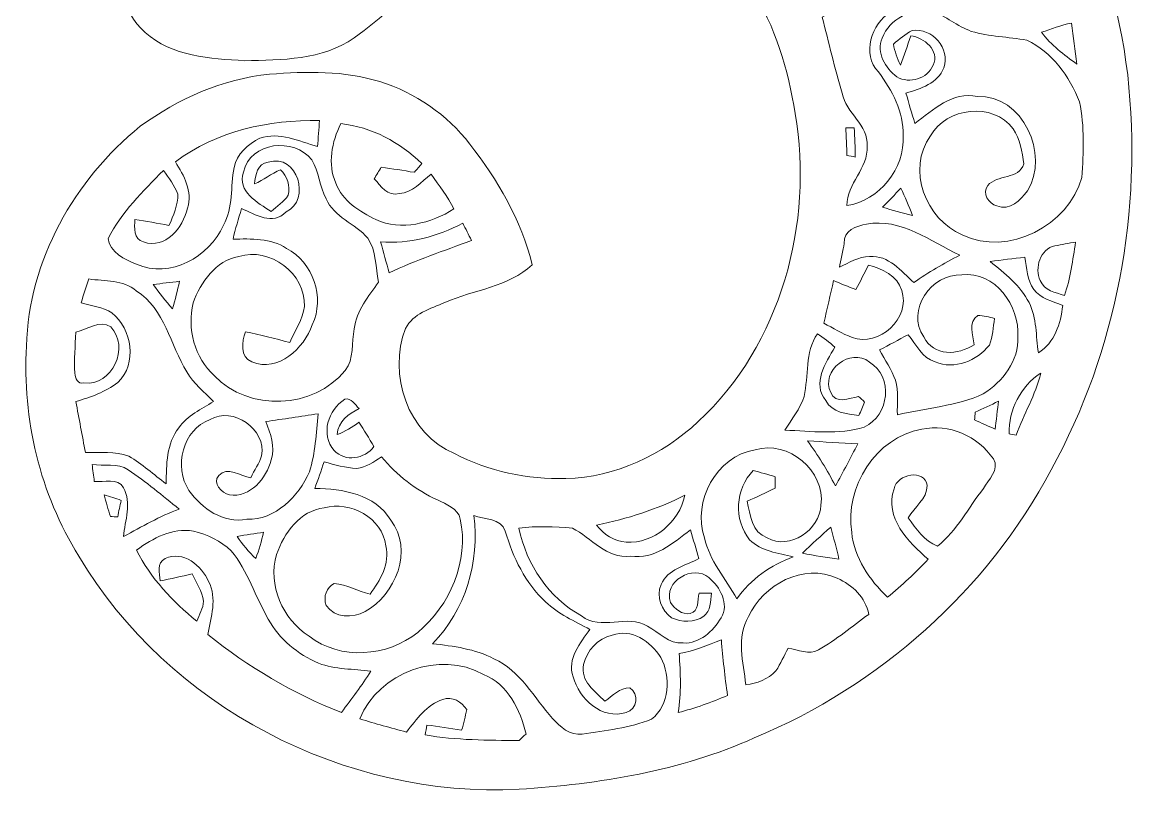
# Model space of a CAD drawing. Header units: centimetres. Extents: x -16.2 to 16.3, y -12.2 to 12.2.
# Drawn here: x 1.27 to 16.31, y -12.23 to -1.81 of the extents above; entities that cross this region are included whole.
import ezdxf

# ---------------------------------------------------------------- set-up
doc = ezdxf.new("R2010")
doc.units = ezdxf.units.CM
doc.header["$MEASUREMENT"] = 0
doc.layers.add('Layer 1', color=7, linetype='Continuous')

msp = doc.modelspace()

# ---------------------------------------------------------------- linework, layer by layer
at = {"layer": 'Layer 1', "color": 251, "lineweight": 9}
for points, knots in [([(3.9677, 11.86917), (4.41433, 12.0826), (4.92126, 12.06567), (5.40281, 12.03392), (5.40281, 12.03392), (6.26712, 11.90586), (6.99913, 11.39186), (7.76219, 11.00592), (7.76219, 11.00592), (8.17741, 10.79919), (8.59263, 10.56495), (9.06253, 10.51274), (9.06253, 10.51274), (9.5222, 10.47675), (9.99245, 10.47252), (10.44506, 10.57659), (10.44506, 10.57659), (10.93437, 10.68278), (11.43531, 10.79531), (11.86817, 11.05954), (11.86817, 11.05954), (12.22906, 11.26027), (12.5127, 11.56613), (12.81926, 11.83671), (12.81926, 11.83671), (12.96143, 11.9563), (13.20238, 11.90233), (13.27117, 11.72347), (13.27117, 11.72347), (13.59184, 11.23981), (13.75976, 10.66337), (13.82573, 10.09082), (13.82573, 10.09082), (13.90405, 9.53166), (13.78622, 8.94111), (13.47049, 8.47086), (13.47049, 8.47086), (13.04892, 7.82422), (12.40757, 7.34938), (11.72212, 7.01142), (11.72212, 7.01142), (11.03808, 6.69603), (10.29019, 6.52917), (9.54019, 6.48225), (9.54019, 6.48225), (8.6593, 6.42722), (7.79782, 6.64277), (6.93175, 6.75953), (6.93175, 6.75953), (6.68375, 5.53998), (6.51441, 4.29537), (6.58885, 3.0483), (6.58885, 3.0483), (7.2048, 3.14249), (7.79253, 3.35981), (8.38908, 3.5309), (8.38908, 3.5309), (9.42166, 3.78455), (10.53079, 3.83923), (11.5542, 3.51538), (11.5542, 3.51538), (12.32855, 3.29842), (13.01858, 2.85533), (13.62888, 2.34169), (13.62888, 2.34169), (15.03858, 1.11861), (15.88772, -0.68021), (16.10856, -2.51818), (16.10856, -2.51818), (16.30894, -4.3304), (15.9678, -6.21741), (15.08092, -7.81655), (15.08092, -7.81655), (14.22684, -9.43474), (12.78045, -10.71497), (11.09523, -11.417), (11.09523, -11.417), (10.10321, -11.85973), (9.01631, -12.03718), (7.93893, -12.10456), (7.93893, -12.10456), (5.60107, -12.2305), (3.22546, -10.99825), (2.03095, -8.97577), (2.03095, -8.97577), (1.50567, -8.14181), (1.27213, -7.13851), (1.3261, -6.15743), (1.3261, -6.15743), (1.35609, -5.00914), (1.97063, -3.92541), (2.85257, -3.20892), (2.85257, -3.20892), (3.36234, -2.84062), (3.95853, -2.56933), (4.59035, -2.51077), (4.59035, -2.51077), (5.0832, -2.46985), (5.59296, -2.46103), (6.07062, -2.60919), (6.07062, -2.60919), (6.54511, -2.75771), (6.97444, -3.05158), (7.27677, -3.44704), (7.27677, -3.44704), (7.65424, -3.92541), (7.96786, -4.47045), (8.11567, -5.06629), (8.11567, -5.06629), (7.79394, -5.36615), (7.33462, -5.40178), (6.94304, -5.57112), (6.94304, -5.57112), (6.75254, -5.65825), (6.51336, -5.71928), (6.41564, -5.92248), (6.41564, -5.92248), (6.17328, -6.52856), (6.44351, -7.34524), (7.07286, -7.59853), (7.07286, -7.59853), (7.52865, -7.84653), (8.05358, -7.94249), (8.56863, -7.9372), (8.56863, -7.9372), (9.23079, -7.91744), (9.86369, -7.61934), (10.34452, -7.17202), (10.34452, -7.17202), (11.45401, -6.13874), (11.89921, -4.51102), (11.64451, -3.0357), (11.64451, -3.0357), (11.55455, -2.44692), (11.37463, -1.86589), (11.05855, -1.35789), (11.05855, -1.35789), (10.69377, -0.76734), (10.06301, -0.35212), (9.37685, -0.2477), (9.37685, -0.2477), (8.87379, -0.16974), (8.3358, -0.14434), (7.85709, -0.34471), (7.85709, -0.34471), (7.04535, -0.76734), (6.45938, -1.49301), (5.7249, -2.02217), (5.7249, -2.02217), (5.29557, -2.31956), (4.75404, -2.31921), (4.25345, -2.32909), (4.25345, -2.32909), (3.79378, -2.29804), (3.27979, -2.27441), (2.91889, -1.94774), (2.91889, -1.94774), (2.58764, -1.66481), (2.56082, -1.19667), (2.52837, -0.79415), (2.52837, -0.79415), (2.50191, 1.93423), (2.51355, 4.66438), (2.6716, 7.38889), (2.6716, 7.38889), (2.75944, 8.53789), (2.80989, 9.70523), (3.14644, 10.81577), (3.14644, 10.81577), (3.25932, 11.25604), (3.53026, 11.69525), (3.9677, 11.86917), (3.9677, 11.86917), (3.9677, 11.86917), (3.9677, 11.86917), (3.9677, 11.86917)], [0, 0, 0, 0, 0.02222222, 0.02222222, 0.02222222, 0.02222222, 0.04444444, 0.04444444, 0.04444444, 0.04444444, 0.06666667, 0.06666667, 0.06666667, 0.06666667, 0.08888889, 0.08888889, 0.08888889, 0.08888889, 0.11111111, 0.11111111, 0.11111111, 0.11111111, 0.13333333, 0.13333333, 0.13333333, 0.13333333, 0.15555556, 0.15555556, 0.15555556, 0.15555556, 0.17777778, 0.17777778, 0.17777778, 0.17777778, 0.2, 0.2, 0.2, 0.2, 0.22222222, 0.22222222, 0.22222222, 0.22222222, 0.24444444, 0.24444444, 0.24444444, 0.24444444, 0.26666667, 0.26666667, 0.26666667, 0.26666667, 0.28888889, 0.28888889, 0.28888889, 0.28888889, 0.31111111, 0.31111111, 0.31111111, 0.31111111, 0.33333333, 0.33333333, 0.33333333, 0.33333333, 0.35555556, 0.35555556, 0.35555556, 0.35555556, 0.37777778, 0.37777778, 0.37777778, 0.37777778, 0.4, 0.4, 0.4, 0.4, 0.42222222, 0.42222222, 0.42222222, 0.42222222, 0.44444444, 0.44444444, 0.44444444, 0.44444444, 0.46666667, 0.46666667, 0.46666667, 0.46666667, 0.48888889, 0.48888889, 0.48888889, 0.48888889, 0.51111111, 0.51111111, 0.51111111, 0.51111111, 0.53333333, 0.53333333, 0.53333333, 0.53333333, 0.55555556, 0.55555556, 0.55555556, 0.55555556, 0.57777778, 0.57777778, 0.57777778, 0.57777778, 0.6, 0.6, 0.6, 0.6, 0.62222222, 0.62222222, 0.62222222, 0.62222222, 0.64444444, 0.64444444, 0.64444444, 0.64444444, 0.66666667, 0.66666667, 0.66666667, 0.66666667, 0.68888889, 0.68888889, 0.68888889, 0.68888889, 0.71111111, 0.71111111, 0.71111111, 0.71111111, 0.73333333, 0.73333333, 0.73333333, 0.73333333, 0.75555556, 0.75555556, 0.75555556, 0.75555556, 0.77777778, 0.77777778, 0.77777778, 0.77777778, 0.8, 0.8, 0.8, 0.8, 0.82222222, 0.82222222, 0.82222222, 0.82222222, 0.84444444, 0.84444444, 0.84444444, 0.84444444, 0.86666667, 0.86666667, 0.86666667, 0.86666667, 0.88888889, 0.88888889, 0.88888889, 0.88888889, 0.91111111, 0.91111111, 0.91111111, 0.91111111, 0.93333333, 0.93333333, 0.93333333, 0.93333333, 0.95555556, 0.95555556, 0.95555556, 0.95555556, 1, 1, 1, 1]), ([(11.42649, -0.59871), (11.41168, -0.74512), (11.51045, -0.85906), (11.57678, -0.97689), (11.57678, -0.97689), (11.70942, -1.17833), (11.8089, -1.40375), (11.97083, -1.58579), (11.97083, -1.58579), (12.12887, -1.48595), (12.33807, -1.41469), (12.40686, -1.22313), (12.40686, -1.22313), (12.47636, -1.03933), (12.34689, -0.85942), (12.27245, -0.70314), (12.27245, -0.70314), (12.15286, -0.74582), (12.03962, -0.81073), (11.91227, -0.8259), (11.91227, -0.8259), (11.83183, -0.76875), (11.77892, -0.61671), (11.87593, -0.55356), (11.87593, -0.55356), (11.97647, -0.45372), (12.14651, -0.4696), (12.25693, -0.54686), (12.25693, -0.54686), (12.49753, -0.70208), (12.64922, -1.01146), (12.54409, -1.29474), (12.54409, -1.29474), (12.46084, -1.52899), (12.21742, -1.64117), (12.00928, -1.74277), (12.00928, -1.74277), (12.09465, -2.08426), (12.1772, -2.42716), (12.27633, -2.76512), (12.27633, -2.76512), (12.32678, -3.03041), (12.63017, -3.19128), (12.61112, -3.47421), (12.61112, -3.47421), (12.62805, -3.77689), (12.33983, -3.97374), (12.33807, -4.27325), (12.33807, -4.27325), (12.77763, -4.2034), (13.117, -3.77759), (13.09619, -3.33415), (13.09619, -3.33415), (13.10289, -3.01489), (12.94555, -2.72879), (12.76387, -2.47867), (12.76387, -2.47867), (12.53104, -2.23772), (12.67215, -1.83943), (12.92403, -1.67222), (12.92403, -1.67222), (13.04645, -1.52617), (13.23836, -1.59073), (13.40205, -1.58684), (13.40205, -1.58684), (13.31879, -1.39176), (13.22319, -1.20302), (13.13993, -1.00829), (13.13993, -1.00829), (13.03198, -0.7497), (12.91768, -0.46783), (12.66968, -0.31226), (12.66968, -0.31226), (12.28127, -0.00393), (11.63922, -0.14751), (11.42649, -0.59871), (11.42649, -0.59871), (11.42649, -0.59871), (11.42649, -0.59871), (11.42649, -0.59871)], [0, 0, 0, 0, 0.04761905, 0.04761905, 0.04761905, 0.04761905, 0.0952381, 0.0952381, 0.0952381, 0.0952381, 0.14285714, 0.14285714, 0.14285714, 0.14285714, 0.19047619, 0.19047619, 0.19047619, 0.19047619, 0.23809524, 0.23809524, 0.23809524, 0.23809524, 0.28571429, 0.28571429, 0.28571429, 0.28571429, 0.33333333, 0.33333333, 0.33333333, 0.33333333, 0.38095238, 0.38095238, 0.38095238, 0.38095238, 0.42857143, 0.42857143, 0.42857143, 0.42857143, 0.47619048, 0.47619048, 0.47619048, 0.47619048, 0.52380952, 0.52380952, 0.52380952, 0.52380952, 0.57142857, 0.57142857, 0.57142857, 0.57142857, 0.61904762, 0.61904762, 0.61904762, 0.61904762, 0.66666667, 0.66666667, 0.66666667, 0.66666667, 0.71428571, 0.71428571, 0.71428571, 0.71428571, 0.76190476, 0.76190476, 0.76190476, 0.76190476, 0.80952381, 0.80952381, 0.80952381, 0.80952381, 0.85714286, 0.85714286, 0.85714286, 0.85714286, 0.9047619, 0.9047619, 0.9047619, 0.9047619, 1, 1, 1, 1]), ([(12.81397, -2.02429), (12.73212, -2.22114), (12.85348, -2.42787), (13.01011, -2.54569), (13.01011, -2.54569), (13.17945, -2.642), (13.4211, -2.57215), (13.49765, -2.38836), (13.49765, -2.38836), (13.58867, -2.18621), (13.37347, -2.0197), (13.19779, -1.9936), (13.19779, -1.9936), (13.15228, -2.12554), (13.10924, -2.25853), (13.05774, -2.38836), (13.05774, -2.38836), (13.01823, -2.2984), (12.98224, -2.20279), (12.96355, -2.10719), (12.96355, -2.10719), (13.04045, -2.03628), (13.12441, -1.9749), (13.21578, -1.92234), (13.21578, -1.92234), (13.48107, -1.88283), (13.73578, -2.16575), (13.64053, -2.42222), (13.64053, -2.42222), (13.56468, -2.6293), (13.32761, -2.70797), (13.13217, -2.76195), (13.13217, -2.76195), (13.17027, -2.89883), (13.21084, -3.03359), (13.25212, -3.17046), (13.25212, -3.17046), (13.498, -2.98526), (13.75483, -2.74008), (14.09102, -2.80675), (14.09102, -2.80675), (14.6971, -2.78488), (15.06892, -3.58604), (14.76236, -4.0764), (14.76236, -4.0764), (14.66923, -4.20128), (14.52953, -4.34909), (14.35208, -4.27572), (14.35208, -4.27572), (14.23848, -4.25208), (14.15346, -4.10391), (14.22966, -4.00337), (14.22966, -4.00337), (14.35631, -3.85379), (14.64594, -3.92506), (14.71473, -3.71339), (14.71473, -3.71339), (14.69992, -3.55217), (14.65723, -3.38213), (14.57115, -3.24067), (14.57115, -3.24067), (14.29846, -2.87801), (13.67651, -2.95527), (13.46096, -3.33733), (13.46096, -3.33733), (13.13641, -3.78183), (13.40028, -4.46304), (13.88818, -4.66554), (13.88818, -4.66554), (14.50871, -4.96293), (15.31375, -4.54206), (15.49473, -3.89472), (15.49473, -3.89472), (15.51625, -3.55817), (15.52965, -3.21139), (15.46403, -2.87907), (15.46403, -2.87907), (15.32539, -2.5404), (15.09326, -2.20985), (14.75319, -2.05322), (14.75319, -2.05322), (14.5066, -2.00489), (14.25048, -2.00912), (14.00953, -1.93433), (14.00953, -1.93433), (13.8215, -1.86519), (13.66522, -1.72901), (13.47895, -1.65846), (13.47895, -1.65846), (13.21225, -1.6193), (12.91169, -1.7657), (12.81397, -2.02429), (12.81397, -2.02429), (12.81397, -2.02429), (12.81397, -2.02429), (12.81397, -2.02429)], [0, 0, 0, 0, 0.04, 0.04, 0.04, 0.04, 0.08, 0.08, 0.08, 0.08, 0.12, 0.12, 0.12, 0.12, 0.16, 0.16, 0.16, 0.16, 0.2, 0.2, 0.2, 0.2, 0.24, 0.24, 0.24, 0.24, 0.28, 0.28, 0.28, 0.28, 0.32, 0.32, 0.32, 0.32, 0.36, 0.36, 0.36, 0.36, 0.4, 0.4, 0.4, 0.4, 0.44, 0.44, 0.44, 0.44, 0.48, 0.48, 0.48, 0.48, 0.52, 0.52, 0.52, 0.52, 0.56, 0.56, 0.56, 0.56, 0.6, 0.6, 0.6, 0.6, 0.64, 0.64, 0.64, 0.64, 0.68, 0.68, 0.68, 0.68, 0.72, 0.72, 0.72, 0.72, 0.76, 0.76, 0.76, 0.76, 0.8, 0.8, 0.8, 0.8, 0.84, 0.84, 0.84, 0.84, 0.88, 0.88, 0.88, 0.88, 0.92, 0.92, 0.92, 0.92, 1, 1, 1, 1]), ([(14.9518, -1.94738), (15.08092, -2.11848), (15.25272, -2.24901), (15.42558, -2.37283), (15.42558, -2.37283), (15.40512, -2.18974), (15.3769, -2.007), (15.35291, -1.82462), (15.35291, -1.82462), (15.21462, -1.85037), (15.08339, -1.90117), (14.9518, -1.94738), (14.9518, -1.94738), (14.9518, -1.94738), (14.9518, -1.94738), (14.9518, -1.94738)], [0, 0, 0, 0, 0.2, 0.2, 0.2, 0.2, 0.4, 0.4, 0.4, 0.4, 0.6, 0.6, 0.6, 0.6, 1, 1, 1, 1]), ([(3.326, -3.68587), (3.43677, -3.87143), (3.56377, -4.07922), (3.48863, -4.30641), (3.48863, -4.30641), (3.42654, -4.56746), (3.19618, -4.8638), (2.89632, -4.75973), (2.89632, -4.75973), (2.75873, -4.7248), (2.77955, -4.56676), (2.78096, -4.45846), (2.78096, -4.45846), (2.93371, -4.4828), (3.08752, -4.50996), (3.23992, -4.53889), (3.23992, -4.53889), (3.3006, -4.40589), (3.35916, -4.26796), (3.35951, -4.11838), (3.35951, -4.11838), (3.30942, -4.00373), (3.23957, -3.90107), (3.1669, -3.80053), (3.1669, -3.80053), (2.8882, -4.0764), (2.60492, -4.36426), (2.42254, -4.71422), (2.42254, -4.71422), (2.44194, -4.8959), (2.65008, -4.99891), (2.80354, -5.06065), (2.80354, -5.06065), (3.25474, -5.25785), (3.78249, -4.96257), (3.96982, -4.53607), (3.96982, -4.53607), (4.10493, -4.29865), (4.06366, -4.01819), (4.11375, -3.76066), (4.11375, -3.76066), (4.14797, -3.57898), (4.3039, -3.44986), (4.45912, -3.36731), (4.45912, -3.36731), (4.72159, -3.27912), (4.98405, -3.40894), (5.23453, -3.48126), (5.23453, -3.48126), (5.24406, -3.36484), (5.25112, -3.24631), (5.26064, -3.1306), (5.26064, -3.1306), (4.57907, -3.12072), (3.8788, -3.26924), (3.326, -3.68587), (3.326, -3.68587), (3.326, -3.68587), (3.326, -3.68587), (3.326, -3.68587)], [0, 0, 0, 0, 0.0625, 0.0625, 0.0625, 0.0625, 0.125, 0.125, 0.125, 0.125, 0.1875, 0.1875, 0.1875, 0.1875, 0.25, 0.25, 0.25, 0.25, 0.3125, 0.3125, 0.3125, 0.3125, 0.375, 0.375, 0.375, 0.375, 0.4375, 0.4375, 0.4375, 0.4375, 0.5, 0.5, 0.5, 0.5, 0.5625, 0.5625, 0.5625, 0.5625, 0.625, 0.625, 0.625, 0.625, 0.6875, 0.6875, 0.6875, 0.6875, 0.75, 0.75, 0.75, 0.75, 0.8125, 0.8125, 0.8125, 0.8125, 0.875, 0.875, 0.875, 0.875, 1, 1, 1, 1]), ([(5.54604, -3.17293), (5.42786, -3.4167), (5.36118, -3.71551), (5.48078, -3.97092), (5.48078, -3.97092), (5.56438, -4.21363), (5.80004, -4.3498), (6.01559, -4.46092), (6.01559, -4.46092), (6.35743, -4.61544), (6.7596, -4.51137), (7.06334, -4.31734), (7.06334, -4.31734), (6.98043, -4.15083), (6.86578, -4.00373), (6.7596, -3.85274), (6.7596, -3.85274), (6.62836, -3.95151), (6.50771, -4.10039), (6.33273, -4.10991), (6.33273, -4.10991), (6.16763, -4.15683), (6.08544, -4.01008), (5.99477, -3.91341), (5.99477, -3.91341), (6.02617, -3.8605), (6.05792, -3.80829), (6.08967, -3.75608), (6.08967, -3.75608), (6.23748, -3.77795), (6.386, -3.80264), (6.53382, -3.82628), (6.53382, -3.82628), (6.56698, -3.78712), (6.60014, -3.74796), (6.63401, -3.70951), (6.63401, -3.70951), (6.33697, -3.42023), (5.96161, -3.21738), (5.54604, -3.17293), (5.54604, -3.17293), (5.54604, -3.17293), (5.54604, -3.17293), (5.54604, -3.17293)], [0, 0, 0, 0, 0.08333333, 0.08333333, 0.08333333, 0.08333333, 0.16666667, 0.16666667, 0.16666667, 0.16666667, 0.25, 0.25, 0.25, 0.25, 0.33333333, 0.33333333, 0.33333333, 0.33333333, 0.41666667, 0.41666667, 0.41666667, 0.41666667, 0.5, 0.5, 0.5, 0.5, 0.58333333, 0.58333333, 0.58333333, 0.58333333, 0.66666667, 0.66666667, 0.66666667, 0.66666667, 0.75, 0.75, 0.75, 0.75, 0.83333333, 0.83333333, 0.83333333, 0.83333333, 1, 1, 1, 1]), ([(12.32466, -3.22832), (12.32855, -3.3211), (12.33666, -3.50701), (12.34054, -3.60015), (12.34054, -3.60015), (12.36841, -3.60544), (12.42415, -3.61567), (12.45202, -3.62061), (12.45202, -3.62061), (12.45096, -3.49043), (12.44531, -3.36026), (12.43896, -3.23044), (12.43896, -3.23044), (12.41039, -3.23008), (12.35324, -3.22867), (12.32466, -3.22832), (12.32466, -3.22832), (12.32466, -3.22832), (12.32466, -3.22832), (12.32466, -3.22832)], [0, 0, 0, 0, 0.16666667, 0.16666667, 0.16666667, 0.16666667, 0.33333333, 0.33333333, 0.33333333, 0.33333333, 0.5, 0.5, 0.5, 0.5, 0.66666667, 0.66666667, 0.66666667, 0.66666667, 1, 1, 1, 1]), ([(4.24075, -3.82381), (4.14586, -4.08416), (4.43373, -4.23162), (4.61152, -4.35403), (4.61152, -4.35403), (4.68737, -4.28101), (4.7805, -4.2228), (4.84083, -4.13496), (4.84083, -4.13496), (4.87046, -4.0069), (4.82567, -3.88025), (4.73711, -3.79065), (4.73711, -3.79065), (4.61364, -3.84251), (4.51027, -3.93141), (4.3861, -3.98221), (4.3861, -3.98221), (4.40269, -3.8672), (4.42491, -3.70281), (4.5713, -3.69046), (4.5713, -3.69046), (4.97206, -3.56628), (5.14669, -4.19634), (4.81366, -4.35791), (4.81366, -4.35791), (4.63128, -4.54418), (4.40056, -4.39319), (4.21324, -4.31241), (4.21324, -4.31241), (4.17125, -4.44787), (4.1321, -4.5844), (4.09929, -4.72269), (4.09929, -4.72269), (4.34165, -4.71951), (4.60588, -4.7054), (4.81544, -4.84651), (4.81544, -4.84651), (5.17385, -5.03242), (5.33649, -5.50621), (5.16397, -5.87345), (5.16397, -5.87345), (5.05214, -6.18812), (4.70855, -6.51268), (4.35294, -6.37086), (4.35294, -6.37086), (4.18925, -6.29854), (4.22101, -6.1024), (4.2658, -5.96517), (4.2658, -5.96517), (4.46547, -6.0068), (4.66232, -6.06112), (4.86094, -6.10769), (4.86094, -6.10769), (4.93079, -5.95), (5.03556, -5.80042), (5.05673, -5.62544), (5.05673, -5.62544), (5.0793, -5.18588), (4.59, -4.82323), (4.17761, -4.95552), (4.17761, -4.95552), (3.86575, -5.00879), (3.66572, -5.30159), (3.56307, -5.57817), (3.56307, -5.57817), (3.48157, -5.92531), (3.5807, -6.31371), (3.85058, -6.55537), (3.85058, -6.55537), (4.3092, -7.04396), (5.18338, -7.00234), (5.6039, -6.48658), (5.6039, -6.48658), (5.73019, -6.32959), (5.68539, -6.10875), (5.72666, -5.92566), (5.72666, -5.92566), (5.75488, -5.68401), (5.91787, -5.48892), (6.05298, -5.29842), (6.05298, -5.29842), (6.01312, -5.10122), (6.0237, -4.88073), (5.90834, -4.70787), (5.90834, -4.70787), (5.73936, -4.51278), (5.45255, -4.43023), (5.34954, -4.17976), (5.34954, -4.17976), (5.26276, -4.01501), (5.25041, -3.82063), (5.15762, -3.66012), (5.15762, -3.66012), (4.92408, -3.35497), (4.32542, -3.40965), (4.24075, -3.82381), (4.24075, -3.82381), (4.24075, -3.82381), (4.24075, -3.82381), (4.24075, -3.82381)], [0, 0, 0, 0, 0.03846154, 0.03846154, 0.03846154, 0.03846154, 0.07692308, 0.07692308, 0.07692308, 0.07692308, 0.11538462, 0.11538462, 0.11538462, 0.11538462, 0.15384615, 0.15384615, 0.15384615, 0.15384615, 0.19230769, 0.19230769, 0.19230769, 0.19230769, 0.23076923, 0.23076923, 0.23076923, 0.23076923, 0.26923077, 0.26923077, 0.26923077, 0.26923077, 0.30769231, 0.30769231, 0.30769231, 0.30769231, 0.34615385, 0.34615385, 0.34615385, 0.34615385, 0.38461538, 0.38461538, 0.38461538, 0.38461538, 0.42307692, 0.42307692, 0.42307692, 0.42307692, 0.46153846, 0.46153846, 0.46153846, 0.46153846, 0.5, 0.5, 0.5, 0.5, 0.53846154, 0.53846154, 0.53846154, 0.53846154, 0.57692308, 0.57692308, 0.57692308, 0.57692308, 0.61538462, 0.61538462, 0.61538462, 0.61538462, 0.65384615, 0.65384615, 0.65384615, 0.65384615, 0.69230769, 0.69230769, 0.69230769, 0.69230769, 0.73076923, 0.73076923, 0.73076923, 0.73076923, 0.76923077, 0.76923077, 0.76923077, 0.76923077, 0.80769231, 0.80769231, 0.80769231, 0.80769231, 0.84615385, 0.84615385, 0.84615385, 0.84615385, 0.88461538, 0.88461538, 0.88461538, 0.88461538, 0.92307692, 0.92307692, 0.92307692, 0.92307692, 1, 1, 1, 1]), ([(13.06232, -4.03794), (12.98365, -4.12579), (12.90075, -4.20975), (12.81608, -4.29159), (12.81608, -4.29159), (12.94802, -4.33604), (13.08173, -4.3752), (13.2186, -4.40377), (13.2186, -4.40377), (13.17204, -4.27924), (13.12088, -4.15683), (13.06232, -4.03794), (13.06232, -4.03794), (13.06232, -4.03794), (13.06232, -4.03794), (13.06232, -4.03794)], [0, 0, 0, 0, 0.2, 0.2, 0.2, 0.2, 0.4, 0.4, 0.4, 0.4, 0.6, 0.6, 0.6, 0.6, 1, 1, 1, 1]), ([(7.18222, -4.50926), (6.84109, -4.69058), (6.4682, -4.78478), (6.08015, -4.76114), (6.08015, -4.76114), (6.12142, -4.89908), (6.1574, -5.03736), (6.19409, -5.17706), (6.19409, -5.17706), (6.55251, -5.00491), (6.92928, -4.88002), (7.3004, -4.73962), (7.3004, -4.73962), (7.26195, -4.66236), (7.22209, -4.58581), (7.18222, -4.50926), (7.18222, -4.50926), (7.18222, -4.50926), (7.18222, -4.50926), (7.18222, -4.50926)], [0, 0, 0, 0, 0.16666667, 0.16666667, 0.16666667, 0.16666667, 0.33333333, 0.33333333, 0.33333333, 0.33333333, 0.5, 0.5, 0.5, 0.5, 0.66666667, 0.66666667, 0.66666667, 0.66666667, 1, 1, 1, 1]), ([(12.60371, -4.52231), (12.46825, -4.54559), (12.29186, -4.60521), (12.3042, -4.7816), (12.3042, -4.7816), (12.28762, -4.86133), (12.25446, -5.02043), (12.23823, -5.10016), (12.23823, -5.10016), (12.3677, -5.04089), (12.49576, -4.95411), (12.64393, -4.95799), (12.64393, -4.95799), (12.9004, -4.93294), (13.06761, -5.15307), (13.23836, -5.30653), (13.23836, -5.30653), (13.43098, -5.16436), (13.64264, -5.05112), (13.8536, -4.93788), (13.8536, -4.93788), (13.45849, -4.75303), (13.0662, -4.43341), (12.60371, -4.52231), (12.60371, -4.52231), (12.60371, -4.52231), (12.60371, -4.52231), (12.60371, -4.52231)], [0, 0, 0, 0, 0.125, 0.125, 0.125, 0.125, 0.25, 0.25, 0.25, 0.25, 0.375, 0.375, 0.375, 0.375, 0.5, 0.5, 0.5, 0.5, 0.625, 0.625, 0.625, 0.625, 0.75, 0.75, 0.75, 0.75, 1, 1, 1, 1]), ([(15.13207, -4.813), (14.93734, -4.85004), (14.85267, -5.11639), (14.93593, -5.27655), (14.93593, -5.27655), (14.98567, -5.41519), (15.14089, -5.43777), (15.26154, -5.47939), (15.26154, -5.47939), (15.33986, -5.24727), (15.36984, -5.00244), (15.41041, -4.76255), (15.41041, -4.76255), (15.31693, -4.77737), (15.22415, -4.79395), (15.13207, -4.813), (15.13207, -4.813), (15.13207, -4.813), (15.13207, -4.813), (15.13207, -4.813)], [0, 0, 0, 0, 0.16666667, 0.16666667, 0.16666667, 0.16666667, 0.33333333, 0.33333333, 0.33333333, 0.33333333, 0.5, 0.5, 0.5, 0.5, 0.66666667, 0.66666667, 0.66666667, 0.66666667, 1, 1, 1, 1]), ([(12.63017, -5.07088), (12.57514, -5.18059), (12.51834, -5.2896), (12.46013, -5.3979), (12.46013, -5.3979), (12.35853, -5.36263), (12.2594, -5.32206), (12.16168, -5.27831), (12.16168, -5.27831), (12.119, -5.46952), (12.07243, -5.65966), (12.0301, -5.85122), (12.0301, -5.85122), (12.15498, -5.91507), (12.27598, -5.99445), (12.41039, -6.04066), (12.41039, -6.04066), (12.76881, -6.17895), (13.20238, -5.78031), (13.07502, -5.41131), (13.07502, -5.41131), (13.02034, -5.21234), (12.81044, -5.12097), (12.63017, -5.07088), (12.63017, -5.07088), (12.63017, -5.07088), (12.63017, -5.07088), (12.63017, -5.07088)], [0, 0, 0, 0, 0.125, 0.125, 0.125, 0.125, 0.25, 0.25, 0.25, 0.25, 0.375, 0.375, 0.375, 0.375, 0.5, 0.5, 0.5, 0.5, 0.625, 0.625, 0.625, 0.625, 0.75, 0.75, 0.75, 0.75, 1, 1, 1, 1]), ([(14.26247, -5.02255), (14.45721, -5.18341), (14.66746, -5.34393), (14.78423, -5.57429), (14.78423, -5.57429), (14.89359, -5.78102), (14.87313, -6.02338), (14.91017, -6.24845), (14.91017, -6.24845), (15.12854, -6.11157), (15.20968, -5.85581), (15.23685, -5.6131), (15.23685, -5.6131), (15.10244, -5.55418), (14.93875, -5.5249), (14.8502, -5.39684), (14.8502, -5.39684), (14.75777, -5.27408), (14.75566, -5.10968), (14.72638, -4.96646), (14.72638, -4.96646), (14.57115, -4.98409), (14.41593, -5.00279), (14.26247, -5.02255), (14.26247, -5.02255), (14.26247, -5.02255), (14.26247, -5.02255), (14.26247, -5.02255)], [0, 0, 0, 0, 0.125, 0.125, 0.125, 0.125, 0.25, 0.25, 0.25, 0.25, 0.375, 0.375, 0.375, 0.375, 0.5, 0.5, 0.5, 0.5, 0.625, 0.625, 0.625, 0.625, 0.75, 0.75, 0.75, 0.75, 1, 1, 1, 1]), ([(2.16501, -5.25714), (2.12761, -5.36298), (2.09304, -5.46952), (2.05988, -5.57676), (2.05988, -5.57676), (2.19852, -5.61733), (2.34951, -5.63215), (2.47369, -5.71046), (2.47369, -5.71046), (2.74286, -5.93166), (2.81976, -6.38991), (2.55236, -6.64603), (2.55236, -6.64603), (2.38655, -6.77515), (2.18794, -6.84429), (1.98897, -6.90144), (1.98897, -6.90144), (2.03201, -7.13004), (2.0754, -7.35864), (2.11809, -7.58724), (2.11809, -7.58724), (2.31317, -7.58583), (2.51461, -7.56854), (2.70158, -7.63663), (2.70158, -7.63663), (2.88044, -7.74105), (3.03461, -7.88393), (3.20217, -8.00599), (3.20217, -8.00599), (3.20464, -7.74987), (3.205, -7.46518), (3.37186, -7.25351), (3.37186, -7.25351), (3.48581, -7.09018), (3.67384, -7.00622), (3.83717, -6.90109), (3.83717, -6.90109), (3.713, -6.77374), (3.56977, -6.6612), (3.48157, -6.50421), (3.48157, -6.50421), (3.25297, -6.14297), (3.18947, -5.66213), (2.80142, -5.41766), (2.80142, -5.41766), (2.62644, -5.26244), (2.37809, -5.28995), (2.16501, -5.25714), (2.16501, -5.25714), (2.16501, -5.25714), (2.16501, -5.25714), (2.16501, -5.25714)], [0, 0, 0, 0, 0.07142857, 0.07142857, 0.07142857, 0.07142857, 0.14285714, 0.14285714, 0.14285714, 0.14285714, 0.21428571, 0.21428571, 0.21428571, 0.21428571, 0.28571429, 0.28571429, 0.28571429, 0.28571429, 0.35714286, 0.35714286, 0.35714286, 0.35714286, 0.42857143, 0.42857143, 0.42857143, 0.42857143, 0.5, 0.5, 0.5, 0.5, 0.57142857, 0.57142857, 0.57142857, 0.57142857, 0.64285714, 0.64285714, 0.64285714, 0.64285714, 0.71428571, 0.71428571, 0.71428571, 0.71428571, 0.78571429, 0.78571429, 0.78571429, 0.78571429, 0.85714286, 0.85714286, 0.85714286, 0.85714286, 1, 1, 1, 1]), ([(13.3703, -6.03502), (13.50647, -6.30066), (13.82856, -6.28232), (14.04834, -6.13909), (14.04834, -6.13909), (14.0307, -6.00997), (13.96155, -5.8357), (14.09773, -5.74574), (14.09773, -5.74574), (14.17428, -5.7468), (14.24836, -5.76867), (14.3228, -5.78561), (14.3228, -5.78561), (14.30022, -5.9052), (14.30128, -6.0322), (14.25295, -6.14544), (14.25295, -6.14544), (14.08397, -6.35428), (13.78516, -6.47917), (13.52481, -6.37051), (13.52481, -6.37051), (13.34843, -6.31548), (13.2687, -6.13979), (13.16216, -6.00609), (13.16216, -6.00609), (13.03304, -6.07312), (12.9064, -6.14297), (12.77763, -6.20929), (12.77763, -6.20929), (12.85277, -6.3437), (12.93779, -6.47317), (12.99424, -6.61746), (12.99424, -6.61746), (13.03869, -6.76633), (13.00835, -6.92543), (13.01893, -7.07854), (13.01893, -7.07854), (13.40381, -6.99034), (13.80704, -6.96353), (14.1704, -6.79914), (14.1704, -6.79914), (14.43004, -6.63545), (14.64912, -6.35323), (14.63606, -6.0322), (14.63606, -6.0322), (14.65794, -5.62297), (14.33126, -5.14672), (13.88112, -5.20352), (13.88112, -5.20352), (13.47401, -5.17847), (13.12688, -5.68295), (13.3703, -6.03502), (13.3703, -6.03502), (13.3703, -6.03502), (13.3703, -6.03502), (13.3703, -6.03502)], [0, 0, 0, 0, 0.06666667, 0.06666667, 0.06666667, 0.06666667, 0.13333333, 0.13333333, 0.13333333, 0.13333333, 0.2, 0.2, 0.2, 0.2, 0.26666667, 0.26666667, 0.26666667, 0.26666667, 0.33333333, 0.33333333, 0.33333333, 0.33333333, 0.4, 0.4, 0.4, 0.4, 0.46666667, 0.46666667, 0.46666667, 0.46666667, 0.53333333, 0.53333333, 0.53333333, 0.53333333, 0.6, 0.6, 0.6, 0.6, 0.66666667, 0.66666667, 0.66666667, 0.66666667, 0.73333333, 0.73333333, 0.73333333, 0.73333333, 0.8, 0.8, 0.8, 0.8, 0.86666667, 0.86666667, 0.86666667, 0.86666667, 1, 1, 1, 1]), ([(3.02755, -5.33193), (3.1101, -5.44271), (3.193, -5.55454), (3.28684, -5.65684), (3.28684, -5.65684), (3.32388, -5.53549), (3.35352, -5.41166), (3.38068, -5.28819), (3.38068, -5.28819), (3.26426, -5.30547), (3.14255, -5.315), (3.02755, -5.33193), (3.02755, -5.33193), (3.02755, -5.33193), (3.02755, -5.33193), (3.02755, -5.33193)], [0, 0, 0, 0, 0.2, 0.2, 0.2, 0.2, 0.4, 0.4, 0.4, 0.4, 0.6, 0.6, 0.6, 0.6, 1, 1, 1, 1]), ([(1.98791, -5.97258), (1.98262, -6.15496), (1.96251, -6.33841), (1.97662, -6.5215), (1.97662, -6.5215), (1.98439, -6.58394), (2.01261, -6.68131), (2.09586, -6.65167), (2.09586, -6.65167), (2.48145, -6.70212), (2.71534, -6.16943), (2.45922, -5.8992), (2.45922, -5.8992), (2.3107, -5.80183), (2.1389, -5.9373), (1.98791, -5.97258), (1.98791, -5.97258), (1.98791, -5.97258), (1.98791, -5.97258), (1.98791, -5.97258)], [0, 0, 0, 0, 0.16666667, 0.16666667, 0.16666667, 0.16666667, 0.33333333, 0.33333333, 0.33333333, 0.33333333, 0.5, 0.5, 0.5, 0.5, 0.66666667, 0.66666667, 0.66666667, 0.66666667, 1, 1, 1, 1]), ([(11.94296, -5.99198), (11.77327, -6.24386), (11.82795, -6.55466), (11.76551, -6.83618), (11.76551, -6.83618), (11.70942, -7.00057), (11.59865, -7.13957), (11.50869, -7.28667), (11.50869, -7.28667), (11.86253, -7.29655), (12.2273, -7.3537), (12.57196, -7.24575), (12.57196, -7.24575), (12.90957, -7.08736), (12.96954, -6.57371), (12.64146, -6.37192), (12.64146, -6.37192), (12.39134, -6.16872), (11.97647, -6.48975), (12.12535, -6.78114), (12.12535, -6.78114), (12.17967, -6.94448), (12.37652, -6.85558), (12.49647, -6.83653), (12.49647, -6.83653), (12.52328, -6.86017), (12.55044, -6.88416), (12.57796, -6.9085), (12.57796, -6.9085), (12.55221, -6.96917), (12.52645, -7.03021), (12.50105, -7.09124), (12.50105, -7.09124), (12.3349, -7.06478), (12.14475, -7.05807), (12.05655, -6.88804), (12.05655, -6.88804), (11.86782, -6.66296), (12.05585, -6.38004), (12.1772, -6.17437), (12.1772, -6.17437), (12.1063, -6.10452), (12.02375, -6.04878), (11.94296, -5.99198), (11.94296, -5.99198), (11.94296, -5.99198), (11.94296, -5.99198), (11.94296, -5.99198)], [0, 0, 0, 0, 0.07692308, 0.07692308, 0.07692308, 0.07692308, 0.15384615, 0.15384615, 0.15384615, 0.15384615, 0.23076923, 0.23076923, 0.23076923, 0.23076923, 0.30769231, 0.30769231, 0.30769231, 0.30769231, 0.38461538, 0.38461538, 0.38461538, 0.38461538, 0.46153846, 0.46153846, 0.46153846, 0.46153846, 0.53846154, 0.53846154, 0.53846154, 0.53846154, 0.61538462, 0.61538462, 0.61538462, 0.61538462, 0.69230769, 0.69230769, 0.69230769, 0.69230769, 0.76923077, 0.76923077, 0.76923077, 0.76923077, 0.84615385, 0.84615385, 0.84615385, 0.84615385, 1, 1, 1, 1]), ([(14.51647, -7.33642), (14.53976, -7.341), (14.58668, -7.35018), (14.61031, -7.35441), (14.61031, -7.35441), (14.71509, -7.07395), (14.87031, -6.81219), (14.94263, -6.51974), (14.94263, -6.51974), (14.67064, -6.69824), (14.51083, -7.01186), (14.51647, -7.33642), (14.51647, -7.33642), (14.51647, -7.33642), (14.51647, -7.33642), (14.51647, -7.33642)], [0, 0, 0, 0, 0.2, 0.2, 0.2, 0.2, 0.4, 0.4, 0.4, 0.4, 0.6, 0.6, 0.6, 0.6, 1, 1, 1, 1]), ([(5.60072, -6.8711), (5.37177, -7.01186), (5.27404, -7.33994), (5.45573, -7.56043), (5.45573, -7.56043), (5.60883, -7.71777), (5.86389, -7.67261), (5.9916, -7.5054), (5.9916, -7.5054), (5.92422, -7.39604), (5.85754, -7.28667), (5.78946, -7.17873), (5.78946, -7.17873), (5.69985, -7.24716), (5.60284, -7.30502), (5.49736, -7.34524), (5.49736, -7.34524), (5.51006, -7.16955), (5.64764, -7.06725), (5.79298, -6.99669), (5.79298, -6.99669), (5.73654, -6.94801), (5.68821, -6.84676), (5.60072, -6.8711), (5.60072, -6.8711), (5.60072, -6.8711), (5.60072, -6.8711), (5.60072, -6.8711)], [0, 0, 0, 0, 0.125, 0.125, 0.125, 0.125, 0.25, 0.25, 0.25, 0.25, 0.375, 0.375, 0.375, 0.375, 0.5, 0.5, 0.5, 0.5, 0.625, 0.625, 0.625, 0.625, 0.75, 0.75, 0.75, 0.75, 1, 1, 1, 1]), ([(14.06104, -7.04538), (14.05963, -7.07113), (14.0561, -7.12228), (14.05469, -7.14803), (14.05469, -7.14803), (14.14465, -7.19143), (14.23601, -7.23341), (14.3288, -7.27186), (14.3288, -7.27186), (14.34079, -7.17873), (14.36407, -6.99211), (14.37607, -6.89862), (14.37607, -6.89862), (14.27094, -6.94801), (14.16546, -6.99634), (14.06104, -7.04538), (14.06104, -7.04538), (14.06104, -7.04538), (14.06104, -7.04538), (14.06104, -7.04538)], [0, 0, 0, 0, 0.16666667, 0.16666667, 0.16666667, 0.16666667, 0.33333333, 0.33333333, 0.33333333, 0.33333333, 0.5, 0.5, 0.5, 0.5, 0.66666667, 0.66666667, 0.66666667, 0.66666667, 1, 1, 1, 1]), ([(3.79061, -7.1438), (3.42301, -7.2768), (3.3006, -7.77951), (3.50803, -8.09664), (3.50803, -8.09664), (3.68054, -8.33936), (3.97088, -8.54292), (4.28379, -8.48294), (4.28379, -8.48294), (4.67008, -8.49423), (4.97807, -8.17532), (5.12446, -7.84547), (5.12446, -7.84547), (5.20842, -7.59465), (5.2123, -7.32724), (5.24158, -7.06689), (5.24158, -7.06689), (5.007, -7.10006), (4.77345, -7.13886), (4.53886, -7.16991), (4.53886, -7.16991), (4.60129, -7.33395), (4.67079, -7.5061), (4.61258, -7.68531), (4.61258, -7.68531), (4.54979, -7.93226), (4.32895, -8.19508), (4.0506, -8.15557), (4.0506, -8.15557), (3.95147, -8.1284), (3.81213, -7.99364), (3.90738, -7.89663), (3.90738, -7.89663), (4.01991, -7.75975), (4.20124, -7.90827), (4.33848, -7.9245), (4.33848, -7.9245), (4.38398, -7.82501), (4.45278, -7.73611), (4.48346, -7.63099), (4.48346, -7.63099), (4.5512, -7.27503), (4.09788, -6.96141), (3.79061, -7.1438), (3.79061, -7.1438), (3.79061, -7.1438), (3.79061, -7.1438), (3.79061, -7.1438)], [0, 0, 0, 0, 0.07692308, 0.07692308, 0.07692308, 0.07692308, 0.15384615, 0.15384615, 0.15384615, 0.15384615, 0.23076923, 0.23076923, 0.23076923, 0.23076923, 0.30769231, 0.30769231, 0.30769231, 0.30769231, 0.38461538, 0.38461538, 0.38461538, 0.38461538, 0.46153846, 0.46153846, 0.46153846, 0.46153846, 0.53846154, 0.53846154, 0.53846154, 0.53846154, 0.61538462, 0.61538462, 0.61538462, 0.61538462, 0.69230769, 0.69230769, 0.69230769, 0.69230769, 0.76923077, 0.76923077, 0.76923077, 0.76923077, 0.84615385, 0.84615385, 0.84615385, 0.84615385, 1, 1, 1, 1]), ([(13.3449, -7.27503), (12.72401, -7.38051), (12.31161, -8.05291), (12.40369, -8.65792), (12.40369, -8.65792), (12.43896, -9.00012), (12.64322, -9.29469), (12.88417, -9.52893), (12.88417, -9.52893), (13.07926, -9.3723), (13.25847, -9.19803), (13.43274, -9.01917), (13.43274, -9.01917), (13.16286, -8.79374), (12.84148, -8.45649), (12.97272, -8.07266), (12.97272, -8.07266), (13.01576, -7.87405), (13.38018, -7.79856), (13.41898, -8.03033), (13.41898, -8.03033), (13.41334, -8.20601), (13.24859, -8.32172), (13.16004, -8.46071), (13.16004, -8.46071), (13.26835, -8.60712), (13.37806, -8.77856), (13.55727, -8.84207), (13.55727, -8.84207), (13.8148, -8.63357), (13.97143, -8.32702), (14.17251, -8.06877), (14.17251, -8.06877), (14.23566, -7.95484), (14.39476, -7.81514), (14.30586, -7.67226), (14.30586, -7.67226), (14.09808, -7.37169), (13.70861, -7.18754), (13.3449, -7.27503), (13.3449, -7.27503), (13.3449, -7.27503), (13.3449, -7.27503), (13.3449, -7.27503)], [0, 0, 0, 0, 0.08333333, 0.08333333, 0.08333333, 0.08333333, 0.16666667, 0.16666667, 0.16666667, 0.16666667, 0.25, 0.25, 0.25, 0.25, 0.33333333, 0.33333333, 0.33333333, 0.33333333, 0.41666667, 0.41666667, 0.41666667, 0.41666667, 0.5, 0.5, 0.5, 0.5, 0.58333333, 0.58333333, 0.58333333, 0.58333333, 0.66666667, 0.66666667, 0.66666667, 0.66666667, 0.75, 0.75, 0.75, 0.75, 0.83333333, 0.83333333, 0.83333333, 0.83333333, 1, 1, 1, 1]), ([(11.10829, -7.54985), (10.58547, -7.63557), (10.26162, -8.23952), (10.42884, -8.73059), (10.42884, -8.73059), (10.49269, -9.04139), (10.71459, -9.27987), (10.86275, -9.5515), (10.86275, -9.5515), (11.04408, -9.2848), (11.3196, -9.09572), (11.62052, -8.986), (11.62052, -8.986), (11.41732, -8.93415), (11.18766, -8.91404), (11.03385, -8.75635), (11.03385, -8.75635), (10.81513, -8.48436), (10.84406, -8.07725), (11.08183, -7.82748), (11.08183, -7.82748), (11.17567, -7.85041), (11.28044, -7.88393), (11.37675, -7.91215), (11.37675, -7.91215), (11.37569, -7.96329), (11.37534, -8.01446), (11.37534, -8.06631), (11.37534, -8.06631), (11.25222, -8.12664), (11.12663, -8.18132), (11.00316, -8.24129), (11.00316, -8.24129), (11.03738, -8.42015), (11.06348, -8.66144), (11.26951, -8.73095), (11.26951, -8.73095), (11.57395, -8.90275), (11.97612, -8.62475), (11.99129, -8.29421), (11.99129, -8.29421), (12.05479, -7.83277), (11.55279, -7.41509), (11.10829, -7.54985), (11.10829, -7.54985), (11.10829, -7.54985), (11.10829, -7.54985), (11.10829, -7.54985)], [0, 0, 0, 0, 0.07692308, 0.07692308, 0.07692308, 0.07692308, 0.15384615, 0.15384615, 0.15384615, 0.15384615, 0.23076923, 0.23076923, 0.23076923, 0.23076923, 0.30769231, 0.30769231, 0.30769231, 0.30769231, 0.38461538, 0.38461538, 0.38461538, 0.38461538, 0.46153846, 0.46153846, 0.46153846, 0.46153846, 0.53846154, 0.53846154, 0.53846154, 0.53846154, 0.61538462, 0.61538462, 0.61538462, 0.61538462, 0.69230769, 0.69230769, 0.69230769, 0.69230769, 0.76923077, 0.76923077, 0.76923077, 0.76923077, 0.84615385, 0.84615385, 0.84615385, 0.84615385, 1, 1, 1, 1]), ([(11.81031, -7.42743), (11.95072, -7.6197), (12.0756, -7.82325), (12.18532, -8.03492), (12.18532, -8.03492), (12.28833, -7.84865), (12.38887, -7.66097), (12.48483, -7.47118), (12.48483, -7.47118), (12.2594, -7.45812), (12.03433, -7.44507), (11.81031, -7.42743), (11.81031, -7.42743), (11.81031, -7.42743), (11.81031, -7.42743), (11.81031, -7.42743)], [0, 0, 0, 0, 0.2, 0.2, 0.2, 0.2, 0.4, 0.4, 0.4, 0.4, 0.6, 0.6, 0.6, 0.6, 1, 1, 1, 1]), ([(5.76159, -7.79856), (5.60989, -7.79467), (5.46561, -7.75164), (5.32132, -7.71071), (5.32132, -7.71071), (5.28251, -7.83031), (5.23982, -7.94919), (5.19713, -8.06772), (5.19713, -8.06772), (5.57144, -8.07161), (6.00465, -8.14427), (6.21702, -8.49282), (6.21702, -8.49282), (6.52958, -8.89358), (6.27911, -9.49753), (5.8713, -9.71978), (5.8713, -9.71978), (5.70973, -9.81256), (5.4589, -9.80939), (5.35095, -9.63864), (5.35095, -9.63864), (5.3058, -9.51658), (5.35519, -9.40193), (5.45926, -9.34336), (5.45926, -9.34336), (5.62753, -9.35501), (5.7764, -9.45061), (5.93939, -9.48801), (5.93939, -9.48801), (6.0738, -9.30139), (6.21032, -9.07736), (6.1507, -8.83678), (6.1507, -8.83678), (6.1059, -8.46389), (5.67233, -8.2314), (5.32308, -8.32736), (5.32308, -8.32736), (4.99922, -8.369), (4.78156, -8.66639), (4.68384, -8.95531), (4.68384, -8.95531), (4.56143, -9.36277), (4.76604, -9.82456), (5.11952, -10.04963), (5.11952, -10.04963), (5.53722, -10.38089), (6.17187, -10.32515), (6.57933, -10.00306), (6.57933, -10.00306), (7.01113, -9.63759), (7.26971, -9.04526), (7.15047, -8.47871), (7.15047, -8.47871), (7.11943, -8.33054), (6.96033, -8.28468), (6.84391, -8.22188), (6.84391, -8.22188), (6.55146, -8.09277), (6.29816, -7.88816), (6.09249, -7.6451), (6.09249, -7.6451), (5.98948, -7.70824), (5.88612, -7.78691), (5.76159, -7.79856), (5.76159, -7.79856), (5.76159, -7.79856), (5.76159, -7.79856), (5.76159, -7.79856)], [0, 0, 0, 0, 0.05555556, 0.05555556, 0.05555556, 0.05555556, 0.11111111, 0.11111111, 0.11111111, 0.11111111, 0.16666667, 0.16666667, 0.16666667, 0.16666667, 0.22222222, 0.22222222, 0.22222222, 0.22222222, 0.27777778, 0.27777778, 0.27777778, 0.27777778, 0.33333333, 0.33333333, 0.33333333, 0.33333333, 0.38888889, 0.38888889, 0.38888889, 0.38888889, 0.44444444, 0.44444444, 0.44444444, 0.44444444, 0.5, 0.5, 0.5, 0.5, 0.55555556, 0.55555556, 0.55555556, 0.55555556, 0.61111111, 0.61111111, 0.61111111, 0.61111111, 0.66666667, 0.66666667, 0.66666667, 0.66666667, 0.72222222, 0.72222222, 0.72222222, 0.72222222, 0.77777778, 0.77777778, 0.77777778, 0.77777778, 0.83333333, 0.83333333, 0.83333333, 0.83333333, 0.88888889, 0.88888889, 0.88888889, 0.88888889, 1, 1, 1, 1]), ([(2.20805, -7.74564), (2.21616, -7.82149), (2.22639, -7.89804), (2.23733, -7.97424), (2.23733, -7.97424), (2.36644, -7.99116), (2.55589, -7.91885), (2.62856, -8.05926), (2.62856, -8.05926), (2.74356, -8.2614), (2.64726, -8.49881), (2.63032, -8.71472), (2.63032, -8.71472), (2.87374, -8.57996), (3.11574, -8.44166), (3.37786, -8.34536), (3.37786, -8.34536), (3.15102, -8.16756), (2.93336, -7.97706), (2.69206, -7.81831), (2.69206, -7.81831), (2.5513, -7.72412), (2.36539, -7.77174), (2.20805, -7.74564), (2.20805, -7.74564), (2.20805, -7.74564), (2.20805, -7.74564), (2.20805, -7.74564)], [0, 0, 0, 0, 0.125, 0.125, 0.125, 0.125, 0.25, 0.25, 0.25, 0.25, 0.375, 0.375, 0.375, 0.375, 0.5, 0.5, 0.5, 0.5, 0.625, 0.625, 0.625, 0.625, 0.75, 0.75, 0.75, 0.75, 1, 1, 1, 1]), ([(2.36856, -8.15416), (2.39396, -8.25223), (2.42395, -8.34959), (2.45464, -8.44661), (2.45464, -8.44661), (2.47863, -8.44696), (2.52696, -8.44767), (2.55095, -8.44802), (2.55095, -8.44802), (2.56647, -8.37428), (2.5827, -8.30126), (2.59822, -8.22824), (2.59822, -8.22824), (2.52237, -8.20142), (2.44547, -8.17638), (2.36856, -8.15416), (2.36856, -8.15416), (2.36856, -8.15416), (2.36856, -8.15416), (2.36856, -8.15416)], [0, 0, 0, 0, 0.16666667, 0.16666667, 0.16666667, 0.16666667, 0.33333333, 0.33333333, 0.33333333, 0.33333333, 0.5, 0.5, 0.5, 0.5, 0.66666667, 0.66666667, 0.66666667, 0.66666667, 1, 1, 1, 1]), ([(8.98068, -8.56056), (9.07664, -8.6865), (9.21599, -8.77822), (9.37685, -8.79021), (9.37685, -8.79021), (9.74762, -8.81032), (10.09052, -8.51963), (10.16249, -8.16086), (10.16249, -8.16086), (9.7889, -8.34924), (9.39026, -8.47801), (8.98068, -8.56056), (8.98068, -8.56056), (8.98068, -8.56056), (8.98068, -8.56056), (8.98068, -8.56056)], [0, 0, 0, 0, 0.2, 0.2, 0.2, 0.2, 0.4, 0.4, 0.4, 0.4, 0.6, 0.6, 0.6, 0.6, 1, 1, 1, 1]), ([(7.3318, -8.43038), (7.41365, -9.05338), (7.21997, -9.70003), (6.77865, -10.15158), (6.77865, -10.15158), (7.05769, -10.18509), (7.34768, -10.22178), (7.60097, -10.35373), (7.60097, -10.35373), (7.9541, -10.51424), (8.14072, -10.8776), (8.38872, -11.15559), (8.38872, -11.15559), (8.49031, -11.26495), (8.62191, -11.39266), (8.7863, -11.36373), (8.7863, -11.36373), (9.09957, -11.31998), (9.42095, -11.27977), (9.71764, -11.16547), (9.71764, -11.16547), (9.96352, -10.97497), (9.97905, -10.59573), (9.84076, -10.33503), (9.84076, -10.33503), (9.70705, -10.12407), (9.4467, -9.93955), (9.18882, -10.03869), (9.18882, -10.03869), (8.99233, -10.0782), (8.85333, -10.24365), (8.80288, -10.43098), (8.80288, -10.43098), (8.76161, -10.65323), (8.95245, -10.79046), (9.0911, -10.92276), (9.0911, -10.92276), (9.19482, -10.85396), (9.29007, -10.74108), (9.42518, -10.74566), (9.42518, -10.74566), (9.55677, -10.82433), (9.52677, -11.03564), (9.37791, -11.07516), (9.37791, -11.07516), (9.05018, -11.17605), (8.74503, -10.89383), (8.66424, -10.59502), (8.66424, -10.59502), (8.57887, -10.35936), (8.76126, -10.13746), (8.89107, -9.96073), (8.89107, -9.96073), (8.68611, -9.84855), (8.46385, -9.75646), (8.29594, -9.5889), (8.29594, -9.5889), (8.01725, -9.3409), (7.86167, -8.99093), (7.75161, -8.64205), (7.75161, -8.64205), (7.70363, -8.46425), (7.46586, -8.48541), (7.3318, -8.43038), (7.3318, -8.43038), (7.3318, -8.43038), (7.3318, -8.43038), (7.3318, -8.43038)], [0, 0, 0, 0, 0.05555556, 0.05555556, 0.05555556, 0.05555556, 0.11111111, 0.11111111, 0.11111111, 0.11111111, 0.16666667, 0.16666667, 0.16666667, 0.16666667, 0.22222222, 0.22222222, 0.22222222, 0.22222222, 0.27777778, 0.27777778, 0.27777778, 0.27777778, 0.33333333, 0.33333333, 0.33333333, 0.33333333, 0.38888889, 0.38888889, 0.38888889, 0.38888889, 0.44444444, 0.44444444, 0.44444444, 0.44444444, 0.5, 0.5, 0.5, 0.5, 0.55555556, 0.55555556, 0.55555556, 0.55555556, 0.61111111, 0.61111111, 0.61111111, 0.61111111, 0.66666667, 0.66666667, 0.66666667, 0.66666667, 0.72222222, 0.72222222, 0.72222222, 0.72222222, 0.77777778, 0.77777778, 0.77777778, 0.77777778, 0.83333333, 0.83333333, 0.83333333, 0.83333333, 0.88888889, 0.88888889, 0.88888889, 0.88888889, 1, 1, 1, 1]), ([(7.93681, -8.60288), (8.04018, -9.09078), (8.33545, -9.53316), (8.77537, -9.77834), (8.77537, -9.77834), (9.03572, -9.98825), (9.39379, -9.74341), (9.66296, -9.91804), (9.66296, -9.91804), (9.8203, -9.99883), (9.94694, -10.15687), (10.14097, -10.14241), (10.14097, -10.14241), (10.36146, -10.15476), (10.54666, -9.98331), (10.65109, -9.8041), (10.65109, -9.8041), (10.7668, -9.61783), (10.63486, -9.39028), (10.4881, -9.26541), (10.4881, -9.26541), (10.2775, -9.08231), (9.87038, -9.31444), (9.97305, -9.59983), (9.97305, -9.59983), (10.02914, -9.68239), (10.12756, -9.76988), (10.23515, -9.74448), (10.23515, -9.74448), (10.35687, -9.71873), (10.33111, -9.56738), (10.35757, -9.47425), (10.35757, -9.47425), (10.4119, -9.47389), (10.46623, -9.47425), (10.52126, -9.47496), (10.52126, -9.47496), (10.51138, -9.58291), (10.51068, -9.71061), (10.4172, -9.78433), (10.4172, -9.78433), (10.29371, -9.87112), (10.11944, -9.86583), (9.98716, -9.8041), (9.98716, -9.8041), (9.85133, -9.70461), (9.77196, -9.52046), (9.8457, -9.35536), (9.8457, -9.35536), (9.93248, -9.15499), (10.17695, -9.10136), (10.35299, -9.00998), (10.35299, -9.00998), (10.3163, -8.88158), (10.2775, -8.75317), (10.24081, -8.62547), (10.24081, -8.62547), (10.00303, -8.79939), (9.75538, -9.02799), (9.43612, -8.97718), (9.43612, -8.97718), (9.11333, -9.01776), (8.91225, -8.7313), (8.65472, -8.60042), (8.65472, -8.60042), (8.41589, -8.58243), (8.17423, -8.56691), (7.93681, -8.60288), (7.93681, -8.60288), (7.93681, -8.60288), (7.93681, -8.60288), (7.93681, -8.60288)], [0, 0, 0, 0, 0.05263158, 0.05263158, 0.05263158, 0.05263158, 0.10526316, 0.10526316, 0.10526316, 0.10526316, 0.15789474, 0.15789474, 0.15789474, 0.15789474, 0.21052632, 0.21052632, 0.21052632, 0.21052632, 0.26315789, 0.26315789, 0.26315789, 0.26315789, 0.31578947, 0.31578947, 0.31578947, 0.31578947, 0.36842105, 0.36842105, 0.36842105, 0.36842105, 0.42105263, 0.42105263, 0.42105263, 0.42105263, 0.47368421, 0.47368421, 0.47368421, 0.47368421, 0.52631579, 0.52631579, 0.52631579, 0.52631579, 0.57894737, 0.57894737, 0.57894737, 0.57894737, 0.63157895, 0.63157895, 0.63157895, 0.63157895, 0.68421053, 0.68421053, 0.68421053, 0.68421053, 0.73684211, 0.73684211, 0.73684211, 0.73684211, 0.78947368, 0.78947368, 0.78947368, 0.78947368, 0.84210526, 0.84210526, 0.84210526, 0.84210526, 0.89473684, 0.89473684, 0.89473684, 0.89473684, 1, 1, 1, 1]), ([(2.80459, -8.89464), (2.9891, -9.27527), (3.29037, -9.58326), (3.61246, -9.85066), (3.61246, -9.85066), (3.64738, -9.76282), (3.69747, -9.67744), (3.70453, -9.58185), (3.70453, -9.58185), (3.68407, -9.44956), (3.60399, -9.33596), (3.55142, -9.21601), (3.55142, -9.21601), (3.40855, -9.2474), (3.26532, -9.27987), (3.1228, -9.3095), (3.1228, -9.3095), (3.11116, -9.2093), (3.07129, -9.06397), (3.18877, -9.0107), (3.18877, -9.0107), (3.43007, -8.89499), (3.67772, -9.10454), (3.77156, -9.31691), (3.77156, -9.31691), (3.88868, -9.53987), (3.80542, -9.79775), (3.76133, -10.02846), (3.76133, -10.02846), (4.30425, -10.46238), (4.90468, -10.82433), (5.55486, -11.07339), (5.55486, -11.07339), (5.69033, -10.89206), (5.82756, -10.71179), (5.94962, -10.52129), (5.94962, -10.52129), (5.71537, -10.48743), (5.47125, -10.50048), (5.2483, -10.41405), (5.2483, -10.41405), (4.96925, -10.29305), (4.71841, -10.09267), (4.57272, -9.82279), (4.57272, -9.82279), (4.40021, -9.52082), (4.29721, -9.17862), (4.07636, -8.90487), (4.07636, -8.90487), (3.93525, -8.77399), (3.75392, -8.68367), (3.56659, -8.64134), (3.56659, -8.64134), (3.28226, -8.59477), (3.02543, -8.73589), (2.80459, -8.89464), (2.80459, -8.89464), (2.80459, -8.89464), (2.80459, -8.89464), (2.80459, -8.89464)], [0, 0, 0, 0, 0.0625, 0.0625, 0.0625, 0.0625, 0.125, 0.125, 0.125, 0.125, 0.1875, 0.1875, 0.1875, 0.1875, 0.25, 0.25, 0.25, 0.25, 0.3125, 0.3125, 0.3125, 0.3125, 0.375, 0.375, 0.375, 0.375, 0.4375, 0.4375, 0.4375, 0.4375, 0.5, 0.5, 0.5, 0.5, 0.5625, 0.5625, 0.5625, 0.5625, 0.625, 0.625, 0.625, 0.625, 0.6875, 0.6875, 0.6875, 0.6875, 0.75, 0.75, 0.75, 0.75, 0.8125, 0.8125, 0.8125, 0.8125, 0.875, 0.875, 0.875, 0.875, 1, 1, 1, 1]), ([(4.15398, -8.71154), (4.22699, -8.81914), (4.30955, -8.92109), (4.40656, -9.00894), (4.40656, -9.00894), (4.44572, -8.89252), (4.48135, -8.7754), (4.51063, -8.65616), (4.51063, -8.65616), (4.39209, -8.67415), (4.2711, -8.69002), (4.15398, -8.71154), (4.15398, -8.71154), (4.15398, -8.71154), (4.15398, -8.71154), (4.15398, -8.71154)], [0, 0, 0, 0, 0.2, 0.2, 0.2, 0.2, 0.4, 0.4, 0.4, 0.4, 0.6, 0.6, 0.6, 0.6, 1, 1, 1, 1]), ([(11.74188, -8.93626), (11.90415, -8.97225), (12.06855, -8.99412), (12.2333, -9.0188), (12.2333, -9.0188), (12.19943, -8.87453), (12.16133, -8.73023), (12.12499, -8.58772), (12.12499, -8.58772), (11.99411, -8.70026), (11.86535, -8.81561), (11.74188, -8.93626), (11.74188, -8.93626), (11.74188, -8.93626), (11.74188, -8.93626), (11.74188, -8.93626)], [0, 0, 0, 0, 0.2, 0.2, 0.2, 0.2, 0.4, 0.4, 0.4, 0.4, 0.6, 0.6, 0.6, 0.6, 1, 1, 1, 1]), ([(11.01798, -9.78752), (10.85429, -10.06692), (10.94813, -10.40276), (10.9827, -10.70333), (10.9827, -10.70333), (11.13404, -10.68851), (11.28185, -10.62854), (11.38733, -10.51565), (11.38733, -10.51565), (11.45119, -10.41969), (11.49423, -10.3121), (11.55067, -10.21226), (11.55067, -10.21226), (11.68402, -10.23237), (11.83113, -10.30821), (11.96025, -10.23412), (11.96025, -10.23412), (12.19943, -10.09796), (12.40968, -9.91768), (12.63299, -9.75788), (12.63299, -9.75788), (12.58995, -9.5314), (12.41392, -9.36559), (12.21107, -9.27246), (12.21107, -9.27246), (11.75846, -9.06538), (11.21236, -9.35854), (11.01798, -9.78752), (11.01798, -9.78752), (11.01798, -9.78752), (11.01798, -9.78752), (11.01798, -9.78752)], [0, 0, 0, 0, 0.11111111, 0.11111111, 0.11111111, 0.11111111, 0.22222222, 0.22222222, 0.22222222, 0.22222222, 0.33333333, 0.33333333, 0.33333333, 0.33333333, 0.44444444, 0.44444444, 0.44444444, 0.44444444, 0.55555556, 0.55555556, 0.55555556, 0.55555556, 0.66666667, 0.66666667, 0.66666667, 0.66666667, 0.77777778, 0.77777778, 0.77777778, 0.77777778, 1, 1, 1, 1]), ([(10.08805, -10.28423), (10.10534, -10.54705), (10.11874, -10.81339), (10.075, -11.0748), (10.075, -11.0748), (10.30183, -11.01906), (10.52161, -10.93792), (10.73646, -10.84656), (10.73646, -10.84656), (10.7033, -10.59785), (10.67331, -10.34808), (10.65461, -10.09796), (10.65461, -10.09796), (10.47011, -10.17169), (10.28561, -10.25106), (10.08805, -10.28423), (10.08805, -10.28423), (10.08805, -10.28423), (10.08805, -10.28423), (10.08805, -10.28423)], [0, 0, 0, 0, 0.16666667, 0.16666667, 0.16666667, 0.16666667, 0.33333333, 0.33333333, 0.33333333, 0.33333333, 0.5, 0.5, 0.5, 0.5, 0.66666667, 0.66666667, 0.66666667, 0.66666667, 1, 1, 1, 1]), ([(5.80321, -11.15841), (6.00783, -11.22932), (6.21879, -11.27871), (6.42693, -11.33833), (6.42693, -11.33833), (6.56133, -11.16723), (6.70033, -10.97003), (6.91588, -10.90053), (6.91588, -10.90053), (7.039, -10.85361), (7.16952, -10.93228), (7.23585, -11.03494), (7.23585, -11.03494), (7.2175, -11.12737), (7.19669, -11.22332), (7.16811, -11.31399), (7.16811, -11.31399), (7.01254, -11.28823), (6.85731, -11.26389), (6.70103, -11.24378), (6.70103, -11.24378), (6.69363, -11.28753), (6.68657, -11.33198), (6.67987, -11.37643), (6.67987, -11.37643), (7.0965, -11.44592), (7.52018, -11.45157), (7.94211, -11.44875), (7.94211, -11.44875), (7.97209, -11.42017), (8.00208, -11.39195), (8.03242, -11.36408), (8.03242, -11.36408), (7.9534, -11.0367), (7.79253, -10.70086), (7.46127, -10.56469), (7.46127, -10.56469), (6.87143, -10.2306), (6.05863, -10.53858), (5.80321, -11.15841)], [0, 0, 0, 0, 0.09090909, 0.09090909, 0.09090909, 0.09090909, 0.18181818, 0.18181818, 0.18181818, 0.18181818, 0.27272727, 0.27272727, 0.27272727, 0.27272727, 0.36363636, 0.36363636, 0.36363636, 0.36363636, 0.45454545, 0.45454545, 0.45454545, 0.45454545, 0.54545455, 0.54545455, 0.54545455, 0.54545455, 0.63636364, 0.63636364, 0.63636364, 0.63636364, 0.72727273, 0.72727273, 0.72727273, 0.72727273, 0.81818182, 0.81818182, 0.81818182, 0.81818182, 1, 1, 1, 1])]:
    msp.add_open_spline(points, degree=3, knots=knots, dxfattribs=at)

doc.saveas('drawing.dxf')
